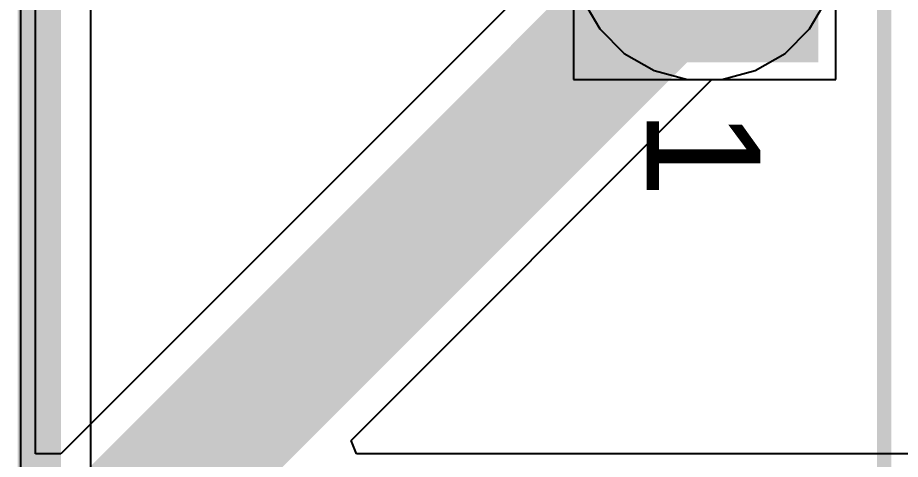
# Model space of a CAD drawing. Header units: inches. Extents: x -7 to 5163, y -3 to 5149.
# Drawn here: x 1.98 to 9.75, y 148.19 to 152.07 of the extents above; entities that cross this region are included whole.
import ezdxf

# ---------------------------------------------------------------- set-up
doc = ezdxf.new("R2010")
doc.units = ezdxf.units.IN
for name, color, linetype in [('Bottom Layer', 5, 'Continuous'), ('Bottom Solder', 6, 'Continuous'), ('GND', 76, 'Continuous'), ('PWR', 16, 'Continuous'), ('Top Layer', 1, 'Continuous'), ('Top Overlay', 2, 'Continuous'), ('Top Solder', 216, 'Continuous')]:
    doc.layers.add(name, color=color, linetype=linetype)
doc.styles.add('Arial', font='', dxfattribs={"height": 0.2})
doc.styles.get('Arial').set_extended_font_data('Arial')

# ---------------------------------------------------------------- blocks, each defined once
blk = doc.blocks.new('A_DF_09_A_KG_T2S_57')
at = {"layer": 'Bottom Layer'}
blk.add_hatch(color=5, dxfattribs=at).paths.add_polyline_path([(4.64, 2.32), (6.44, 2.32), (6.44, 0.52), (4.64, 0.52)])
at = {"layer": 'Bottom Solder'}
blk.add_hatch(color=6, dxfattribs=at).paths.add_polyline_path([(4.5384, 2.4216), (6.5416, 2.4216), (6.5416, 0.4184), (4.5384, 0.4184)])
at = {"layer": 'GND'}
h = blk.add_hatch(color=76, dxfattribs=at)
edge = h.paths.add_edge_path()
edge.add_arc((5.54, 1.42), 0.9, 0, 360)
at = {"layer": 'PWR'}
h = blk.add_hatch(color=16, dxfattribs=at)
edge = h.paths.add_edge_path()
edge.add_arc((5.54, 1.42), 0.9, 0, 360)
at = {"layer": 'Top Layer'}
blk.add_hatch(color=1, dxfattribs=at).paths.add_polyline_path([(4.64, 2.32), (6.44, 2.32), (6.44, 0.52), (4.64, 0.52)])
at = {"layer": 'Top Solder'}
blk.add_hatch(color=216, dxfattribs=at).paths.add_polyline_path([(4.5384, 2.4216), (6.5416, 2.4216), (6.5416, 0.4184), (4.5384, 0.4184)])
at = {"layer": 'Top Overlay'}
blk.add_lwpolyline([(15.405, 3, 0.127, 0.127, 0), (-15.405, 3, 0.127, 0.127, 0)], format="xyseb", dxfattribs=at)
at = {"layer": 'Top Overlay', "style": 'Arial'}
blk.add_text('1', height=1, dxfattribs=at).set_placement((6.9564, 0.9112))

msp = doc.modelspace()

# ---------------------------------------------------------------- linework, layer by layer
at = {"layer": 'Bottom Layer'}
for p, q in [((2.0066, 106.7177), (2.0066, 176.3268)), ((2.1336, 148.2344), (2.1336, 163.9824)), ((9.178, 151.528), (9.178, 153.836)), ((6.87, 152.7462), (2.3582, 148.2344)), ((4.9119, 148.3517), (8.0882, 151.528)), ((8.0882, 151.528), (9.178, 151.528)), ((4.9605, 148.2344), (4.9119, 148.3517)), ((2.3582, 148.2344), (2.1336, 148.2344)), ((27.813, 148.2344), (4.9605, 148.2344))]:
    msp.add_line(p, q, dxfattribs=at)
msp.add_lwpolyline([(2.8805, 147.5385, 1.2, 1.2, 0), (8.024, 152.682, 1.2, 1.2, 0)], format="xyseb", dxfattribs=at)
at = {"layer": 'GND'}
for p, q in [((6.9486, 152.2366), (7.1006, 151.9734)), ((8.9474, 151.9734), (9.0994, 152.2366)), ((7.1006, 151.9734), (7.3154, 151.7586)), ((8.7326, 151.7586), (8.9474, 151.9734)), ((7.3154, 151.7586), (7.5786, 151.6066)), ((8.4694, 151.6066), (8.7326, 151.7586)), ((7.5786, 151.6066), (7.8721, 151.528)), ((8.1759, 151.528), (8.4694, 151.6066)), ((7.8721, 151.528), (8.1759, 151.528))]:
    msp.add_line(p, q, dxfattribs=at)
at = {"layer": 'PWR'}
for p, q in [((6.9486, 152.2366), (7.1006, 151.9734)), ((8.9474, 151.9734), (9.0994, 152.2366)), ((7.1006, 151.9734), (7.3154, 151.7586)), ((8.7326, 151.7586), (8.9474, 151.9734)), ((7.3154, 151.7586), (7.5786, 151.6066)), ((8.4694, 151.6066), (8.7326, 151.7586)), ((7.5786, 151.6066), (7.8721, 151.528)), ((8.1759, 151.528), (8.4694, 151.6066)), ((7.8721, 151.528), (8.1759, 151.528))]:
    msp.add_line(p, q, dxfattribs=at)
at = {"layer": 'Top Layer'}
for p, q in [((2.6209, 116.3123), (2.6209, 154.2651)), ((6.87, 153.836), (6.87, 151.528)), ((9.178, 151.528), (9.178, 153.836)), ((6.87, 151.528), (9.178, 151.528))]:
    msp.add_line(p, q, dxfattribs=at)
msp.add_lwpolyline([(2.1677, 105.6972, 0.381, 0.381, 0), (2.1677, 154.4528, 0.381, 0.381, 0)], format="xyseb", dxfattribs=at)

# ---------------------------------------------------------------- block references
at = {"rotation": 270}
msp.add_blockref('A_DF_09_A_KG_T2S_57', (6.604, 158.222), dxfattribs=at)

doc.saveas('drawing.dxf')
